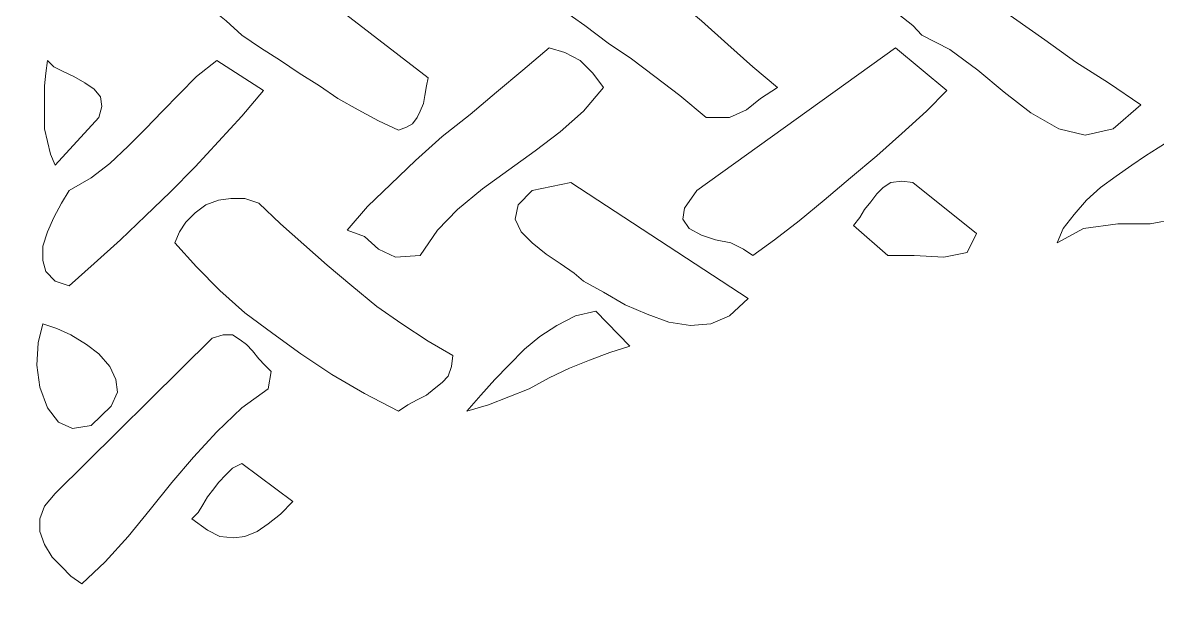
# Model space of a CAD drawing. Header units: millimetres. Extents: x -194 to 183, y -158 to 141.
# Drawn here: x 26.86 to 56.69, y 73.26 to 88.29 of the extents above; entities that cross this region are included whole.
import ezdxf

# ---------------------------------------------------------------- set-up
doc = ezdxf.new("R2010")
doc.units = ezdxf.units.MM
doc.header["$MEASUREMENT"] = 0
doc.layers.add('Camada 1', color=7, linetype='Continuous')

msp = doc.modelspace()

# ---------------------------------------------------------------- linework, layer by layer
at = {"layer": 'Camada 1', "color": 250, "lineweight": 9}
for points, knots in [([(-5.583, 45.2602), (-5.583, 45.2602), (-5.583, 48.0602), (-5.583, 48.0602), (-5.583, 48.0602), (-5.583, 48.0602), (-5.583, 132.4602), (-5.583, 132.4602), (-5.583, 132.4602), (-5.583, 132.4602), (-5.583, 135.2602), (-5.583, 135.2602), (-5.583, 135.2602), (-5.583, 135.2602), (-5.583, 138.4602), (-5.583, 138.4602), (-5.583, 138.4602), (-5.583, 140.117), (-4.2398, 141.4602), (-2.583, 141.4602), (-2.583, 141.4602), (-0.9262, 141.4602), (0.417, 140.117), (0.417, 138.4602), (0.417, 138.4602), (0.417, 138.4602), (0.417, 138.0602), (0.417, 138.0602), (0.417, 138.0602), (0.417, 138.0602), (-2.383, 138.0602), (-2.383, 138.0602), (-2.383, 138.0602), (-2.383, 138.0602), (-2.383, 135.2602), (-2.383, 135.2602), (-2.383, 135.2602), (-2.383, 135.2602), (0.417, 135.2602), (0.417, 135.2602), (0.417, 135.2602), (0.417, 135.2602), (15.417, 135.2602), (15.417, 135.2602), (15.417, 135.2602), (15.417, 135.2602), (15.417, 138.4602), (15.417, 138.4602), (15.417, 138.4602), (15.417, 140.117), (16.7602, 141.4602), (18.417, 141.4602), (18.417, 141.4602), (20.0738, 141.4602), (21.417, 140.117), (21.417, 138.4602), (21.417, 138.4602), (21.417, 138.4602), (21.417, 138.0602), (21.417, 138.0602), (21.417, 138.0602), (21.417, 138.0602), (18.617, 138.0602), (18.617, 138.0602), (18.617, 138.0602), (18.617, 138.0602), (18.617, 135.2602), (18.617, 135.2602), (18.617, 135.2602), (18.617, 135.2602), (21.417, 135.2602), (21.417, 135.2602), (21.417, 135.2602), (21.417, 135.2602), (36.417, 135.2602), (36.417, 135.2602), (36.417, 135.2602), (36.417, 135.2602), (36.417, 138.4602), (36.417, 138.4602), (36.417, 138.4602), (36.417, 140.117), (37.7602, 141.4602), (39.417, 141.4602), (39.417, 141.4602), (41.0738, 141.4602), (42.417, 140.117), (42.417, 138.4602), (42.417, 138.4602), (42.417, 138.4602), (42.417, 138.0602), (42.417, 138.0602), (42.417, 138.0602), (42.417, 138.0602), (39.617, 138.0602), (39.617, 138.0602), (39.617, 138.0602), (39.617, 138.0602), (39.617, 135.2602), (39.617, 135.2602), (39.617, 135.2602), (39.617, 135.2602), (42.417, 135.2602), (42.417, 135.2602), (42.417, 135.2602), (42.417, 135.2602), (57.417, 135.2602), (57.417, 135.2602), (57.417, 135.2602), (57.417, 135.2602), (57.417, 138.4602), (57.417, 138.4602), (57.417, 138.4602), (57.417, 140.117), (58.7602, 141.4602), (60.417, 141.4602), (60.417, 141.4602), (62.0738, 141.4602), (63.417, 140.117), (63.417, 138.4602), (63.417, 138.4602), (63.417, 138.4602), (63.417, 138.0602), (63.417, 138.0602), (63.417, 138.0602), (63.417, 138.0602), (60.617, 138.0602), (60.617, 138.0602), (60.617, 138.0602), (60.617, 138.0602), (60.617, 135.2602), (60.617, 135.2602), (60.617, 135.2602), (60.617, 135.2602), (63.417, 135.2602), (63.417, 135.2602), (63.417, 135.2602), (63.417, 135.2602), (78.417, 135.2602), (78.417, 135.2602), (78.417, 135.2602), (78.417, 135.2602), (78.417, 138.4602), (78.417, 138.4602), (78.417, 138.4602), (78.417, 140.117), (79.7602, 141.4602), (81.417, 141.4602), (81.417, 141.4602), (83.0738, 141.4602), (84.417, 140.117), (84.417, 138.4602), (84.417, 138.4602), (84.417, 138.4602), (84.417, 138.0602), (84.417, 138.0602), (84.417, 138.0602), (84.417, 138.0602), (81.617, 138.0602), (81.617, 138.0602), (81.617, 138.0602), (81.617, 138.0602), (81.617, 135.2602), (81.617, 135.2602), (81.617, 135.2602), (81.617, 135.2602), (84.417, 135.2602), (84.417, 135.2602), (84.417, 135.2602), (84.417, 135.2602), (84.417, 132.4602), (84.417, 132.4602), (84.417, 132.4602), (84.417, 132.4602), (84.417, 48.0602), (84.417, 48.0602), (84.417, 48.0602), (84.417, 48.0602), (84.417, 45.2602), (84.417, 45.2602), (84.417, 45.2602), (84.417, 45.2602), (81.617, 45.2602), (81.617, 45.2602), (81.617, 45.2602), (81.617, 45.2602), (81.617, 42.4602), (81.617, 42.4602), (81.617, 42.4602), (81.617, 42.4602), (84.417, 42.4602), (84.417, 42.4602), (84.417, 42.4602), (84.417, 42.4602), (84.417, 42.0602), (84.417, 42.0602), (84.417, 42.0602), (84.417, 40.4034), (83.0738, 39.0602), (81.417, 39.0602), (81.417, 39.0602), (79.7602, 39.0602), (78.417, 40.4034), (78.417, 42.0602), (78.417, 42.0602), (78.417, 42.0602), (78.417, 45.2602), (78.417, 45.2602), (78.417, 45.2602), (78.417, 45.2602), (63.417, 45.2602), (63.417, 45.2602), (63.417, 45.2602), (63.417, 45.2602), (60.617, 45.2602), (60.617, 45.2602), (60.617, 45.2602), (60.617, 45.2602), (60.617, 42.4602), (60.617, 42.4602), (60.617, 42.4602), (60.617, 42.4602), (63.417, 42.4602), (63.417, 42.4602), (63.417, 42.4602), (63.417, 42.4602), (63.417, 42.0602), (63.417, 42.0602), (63.417, 42.0602), (63.417, 40.4034), (62.0738, 39.0602), (60.417, 39.0602), (60.417, 39.0602), (58.7602, 39.0602), (57.417, 40.4034), (57.417, 42.0602), (57.417, 42.0602), (57.417, 42.0602), (57.417, 45.2602), (57.417, 45.2602), (57.417, 45.2602), (57.417, 45.2602), (42.417, 45.2602), (42.417, 45.2602), (42.417, 45.2602), (42.417, 45.2602), (39.617, 45.2602), (39.617, 45.2602), (39.617, 45.2602), (39.617, 45.2602), (39.617, 42.4602), (39.617, 42.4602), (39.617, 42.4602), (39.617, 42.4602), (42.417, 42.4602), (42.417, 42.4602), (42.417, 42.4602), (42.417, 42.4602), (42.417, 42.0602), (42.417, 42.0602), (42.417, 42.0602), (42.417, 40.4034), (41.0738, 39.0602), (39.417, 39.0602), (39.417, 39.0602), (37.7602, 39.0602), (36.417, 40.4034), (36.417, 42.0602), (36.417, 42.0602), (36.417, 42.0602), (36.417, 45.2602), (36.417, 45.2602), (36.417, 45.2602), (36.417, 45.2602), (21.417, 45.2602), (21.417, 45.2602), (21.417, 45.2602), (21.417, 45.2602), (18.617, 45.2602), (18.617, 45.2602), (18.617, 45.2602), (18.617, 45.2602), (18.617, 42.4602), (18.617, 42.4602), (18.617, 42.4602), (18.617, 42.4602), (21.417, 42.4602), (21.417, 42.4602), (21.417, 42.4602), (21.417, 42.4602), (21.417, 42.0602), (21.417, 42.0602), (21.417, 42.0602), (21.417, 40.4034), (20.0738, 39.0602), (18.417, 39.0602), (18.417, 39.0602), (16.7602, 39.0602), (15.417, 40.4034), (15.417, 42.0602), (15.417, 42.0602), (15.417, 42.0602), (15.417, 45.2602), (15.417, 45.2602), (15.417, 45.2602), (15.417, 45.2602), (0.417, 45.2602), (0.417, 45.2602), (0.417, 45.2602), (0.417, 45.2602), (-2.383, 45.2602), (-2.383, 45.2602), (-2.383, 45.2602), (-2.383, 45.2602), (-2.383, 42.4602), (-2.383, 42.4602), (-2.383, 42.4602), (-2.383, 42.4602), (0.417, 42.4602), (0.417, 42.4602), (0.417, 42.4602), (0.417, 42.4602), (0.417, 42.0602), (0.417, 42.0602), (0.417, 42.0602), (0.417, 40.4034), (-0.9262, 39.0602), (-2.583, 39.0602), (-2.583, 39.0602), (-4.2398, 39.0602), (-5.583, 40.4034), (-5.583, 42.0602), (-5.583, 42.0602), (-5.583, 42.0602), (-5.583, 45.2602), (-5.583, 45.2602)], [0, 0, 0, 0, 0.0117647, 0.0117647, 0.0117647, 0.0117647, 0.0235294, 0.0235294, 0.0235294, 0.0235294, 0.0352941, 0.0352941, 0.0352941, 0.0352941, 0.0470588, 0.0470588, 0.0470588, 0.0470588, 0.0588235, 0.0588235, 0.0588235, 0.0588235, 0.0705882, 0.0705882, 0.0705882, 0.0705882, 0.0823529, 0.0823529, 0.0823529, 0.0823529, 0.0941176, 0.0941176, 0.0941176, 0.0941176, 0.1058824, 0.1058824, 0.1058824, 0.1058824, 0.1176471, 0.1176471, 0.1176471, 0.1176471, 0.1294118, 0.1294118, 0.1294118, 0.1294118, 0.1411765, 0.1411765, 0.1411765, 0.1411765, 0.1529412, 0.1529412, 0.1529412, 0.1529412, 0.1647059, 0.1647059, 0.1647059, 0.1647059, 0.1764706, 0.1764706, 0.1764706, 0.1764706, 0.1882353, 0.1882353, 0.1882353, 0.1882353, 0.2, 0.2, 0.2, 0.2, 0.2117647, 0.2117647, 0.2117647, 0.2117647, 0.2235294, 0.2235294, 0.2235294, 0.2235294, 0.2352941, 0.2352941, 0.2352941, 0.2352941, 0.2470588, 0.2470588, 0.2470588, 0.2470588, 0.2588235, 0.2588235, 0.2588235, 0.2588235, 0.2705882, 0.2705882, 0.2705882, 0.2705882, 0.2823529, 0.2823529, 0.2823529, 0.2823529, 0.2941176, 0.2941176, 0.2941176, 0.2941176, 0.3058824, 0.3058824, 0.3058824, 0.3058824, 0.3176471, 0.3176471, 0.3176471, 0.3176471, 0.3294118, 0.3294118, 0.3294118, 0.3294118, 0.3411765, 0.3411765, 0.3411765, 0.3411765, 0.3529412, 0.3529412, 0.3529412, 0.3529412, 0.3647059, 0.3647059, 0.3647059, 0.3647059, 0.3764706, 0.3764706, 0.3764706, 0.3764706, 0.3882353, 0.3882353, 0.3882353, 0.3882353, 0.4, 0.4, 0.4, 0.4, 0.4117647, 0.4117647, 0.4117647, 0.4117647, 0.4235294, 0.4235294, 0.4235294, 0.4235294, 0.4352941, 0.4352941, 0.4352941, 0.4352941, 0.4470588, 0.4470588, 0.4470588, 0.4470588, 0.4588235, 0.4588235, 0.4588235, 0.4588235, 0.4705882, 0.4705882, 0.4705882, 0.4705882, 0.4823529, 0.4823529, 0.4823529, 0.4823529, 0.4941176, 0.4941176, 0.4941176, 0.4941176, 0.5058824, 0.5058824, 0.5058824, 0.5058824, 0.5176471, 0.5176471, 0.5176471, 0.5176471, 0.5294118, 0.5294118, 0.5294118, 0.5294118, 0.5411765, 0.5411765, 0.5411765, 0.5411765, 0.5529412, 0.5529412, 0.5529412, 0.5529412, 0.5647059, 0.5647059, 0.5647059, 0.5647059, 0.5764706, 0.5764706, 0.5764706, 0.5764706, 0.5882353, 0.5882353, 0.5882353, 0.5882353, 0.6, 0.6, 0.6, 0.6, 0.6117647, 0.6117647, 0.6117647, 0.6117647, 0.6235294, 0.6235294, 0.6235294, 0.6235294, 0.6352941, 0.6352941, 0.6352941, 0.6352941, 0.6470588, 0.6470588, 0.6470588, 0.6470588, 0.6588235, 0.6588235, 0.6588235, 0.6588235, 0.6705882, 0.6705882, 0.6705882, 0.6705882, 0.6823529, 0.6823529, 0.6823529, 0.6823529, 0.6941176, 0.6941176, 0.6941176, 0.6941176, 0.7058824, 0.7058824, 0.7058824, 0.7058824, 0.7176471, 0.7176471, 0.7176471, 0.7176471, 0.7294118, 0.7294118, 0.7294118, 0.7294118, 0.7411765, 0.7411765, 0.7411765, 0.7411765, 0.7529412, 0.7529412, 0.7529412, 0.7529412, 0.7647059, 0.7647059, 0.7647059, 0.7647059, 0.7764706, 0.7764706, 0.7764706, 0.7764706, 0.7882353, 0.7882353, 0.7882353, 0.7882353, 0.8, 0.8, 0.8, 0.8, 0.8117647, 0.8117647, 0.8117647, 0.8117647, 0.8235294, 0.8235294, 0.8235294, 0.8235294, 0.8352941, 0.8352941, 0.8352941, 0.8352941, 0.8470588, 0.8470588, 0.8470588, 0.8470588, 0.8588235, 0.8588235, 0.8588235, 0.8588235, 0.8705882, 0.8705882, 0.8705882, 0.8705882, 0.8823529, 0.8823529, 0.8823529, 0.8823529, 0.8941176, 0.8941176, 0.8941176, 0.8941176, 0.9058824, 0.9058824, 0.9058824, 0.9058824, 0.9176471, 0.9176471, 0.9176471, 0.9176471, 0.9294118, 0.9294118, 0.9294118, 0.9294118, 0.9411765, 0.9411765, 0.9411765, 0.9411765, 0.9529412, 0.9529412, 0.9529412, 0.9529412, 0.9647059, 0.9647059, 0.9647059, 0.9647059, 0.9764706, 0.9764706, 0.9764706, 0.9764706, 1, 1, 1, 1]), ([(31.3109, 91.6365), (31.3109, 91.6365), (37.5181, 86.84), (37.5181, 86.84), (37.5181, 86.84), (37.5181, 86.84), (37.4774, 86.6316), (37.4774, 86.6316), (37.4774, 86.6316), (37.4774, 86.6316), (37.4365, 86.3811), (37.4365, 86.3811), (37.4365, 86.3811), (37.4365, 86.3811), (37.3956, 86.1726), (37.3956, 86.1726), (37.3956, 86.1726), (37.3956, 86.1726), (37.3139, 85.9642), (37.3139, 85.9642), (37.3139, 85.9642), (37.3139, 85.9642), (37.2323, 85.7972), (37.2323, 85.7972), (37.2323, 85.7972), (37.2323, 85.7972), (37.1097, 85.6304), (37.1097, 85.6304), (37.1097, 85.6304), (37.1097, 85.6304), (36.9465, 85.5471), (36.9465, 85.5471), (36.9465, 85.5471), (36.9465, 85.5471), (36.7422, 85.4636), (36.7422, 85.4636), (36.7422, 85.4636), (36.7422, 85.4636), (36.2113, 85.7138), (36.2113, 85.7138), (36.2113, 85.7138), (36.2113, 85.7138), (35.6803, 86.0058), (35.6803, 86.0058), (35.6803, 86.0058), (35.6803, 86.0058), (35.1496, 86.2979), (35.1496, 86.2979), (35.1496, 86.2979), (35.1496, 86.2979), (34.6597, 86.6316), (34.6597, 86.6316), (34.6597, 86.6316), (34.6597, 86.6316), (34.1286, 86.9652), (34.1286, 86.9652), (34.1286, 86.9652), (34.1286, 86.9652), (33.6386, 87.2989), (33.6386, 87.2989), (33.6386, 87.2989), (33.6386, 87.2989), (33.1077, 87.6326), (33.1077, 87.6326), (33.1077, 87.6326), (33.1077, 87.6326), (32.6176, 87.9663), (32.6176, 87.9663), (32.6176, 87.9663), (32.6176, 87.9663), (32.2092, 88.3415), (32.2092, 88.3415), (32.2092, 88.3415), (32.2092, 88.3415), (31.6376, 88.8004), (31.6376, 88.8004), (31.6376, 88.8004), (31.6376, 88.8004), (31.0251, 89.2175), (31.0251, 89.2175), (31.0251, 89.2175), (31.0251, 89.2175), (30.4941, 89.718), (30.4941, 89.718), (30.4941, 89.718), (30.4941, 89.718), (30.1267, 90.1352), (30.1267, 90.1352), (30.1267, 90.1352), (30.1267, 90.1352), (30.0859, 90.6355), (30.0859, 90.6355), (30.0859, 90.6355), (30.0859, 90.6355), (30.4126, 91.136), (30.4126, 91.136), (30.4126, 91.136), (30.4126, 91.136), (31.3109, 91.6365), (31.3109, 91.6365)], [0, 0, 0, 0, 0.0384615, 0.0384615, 0.0384615, 0.0384615, 0.0769231, 0.0769231, 0.0769231, 0.0769231, 0.1153846, 0.1153846, 0.1153846, 0.1153846, 0.1538462, 0.1538462, 0.1538462, 0.1538462, 0.1923077, 0.1923077, 0.1923077, 0.1923077, 0.2307692, 0.2307692, 0.2307692, 0.2307692, 0.2692308, 0.2692308, 0.2692308, 0.2692308, 0.3076923, 0.3076923, 0.3076923, 0.3076923, 0.3461538, 0.3461538, 0.3461538, 0.3461538, 0.3846154, 0.3846154, 0.3846154, 0.3846154, 0.4230769, 0.4230769, 0.4230769, 0.4230769, 0.4615385, 0.4615385, 0.4615385, 0.4615385, 0.5, 0.5, 0.5, 0.5, 0.5384615, 0.5384615, 0.5384615, 0.5384615, 0.5769231, 0.5769231, 0.5769231, 0.5769231, 0.6153846, 0.6153846, 0.6153846, 0.6153846, 0.6538462, 0.6538462, 0.6538462, 0.6538462, 0.6923077, 0.6923077, 0.6923077, 0.6923077, 0.7307692, 0.7307692, 0.7307692, 0.7307692, 0.7692308, 0.7692308, 0.7692308, 0.7692308, 0.8076923, 0.8076923, 0.8076923, 0.8076923, 0.8461538, 0.8461538, 0.8461538, 0.8461538, 0.8846154, 0.8846154, 0.8846154, 0.8846154, 0.9230769, 0.9230769, 0.9230769, 0.9230769, 1, 1, 1, 1]), ([(40.8258, 91.0525), (40.8258, 91.0525), (41.6425, 90.5938), (41.6425, 90.5938), (41.6425, 90.5938), (41.6425, 90.5938), (42.4594, 90.1352), (42.4594, 90.1352), (42.4594, 90.1352), (42.4594, 90.1352), (43.1943, 89.5513), (43.1943, 89.5513), (43.1943, 89.5513), (43.1943, 89.5513), (43.9702, 88.9673), (43.9702, 88.9673), (43.9702, 88.9673), (43.9702, 88.9673), (44.7054, 88.3415), (44.7054, 88.3415), (44.7054, 88.3415), (44.7054, 88.3415), (45.3996, 87.7159), (45.3996, 87.7159), (45.3996, 87.7159), (45.3996, 87.7159), (46.053, 87.132), (46.053, 87.132), (46.053, 87.132), (46.053, 87.132), (46.7065, 86.5898), (46.7065, 86.5898), (46.7065, 86.5898), (46.7065, 86.5898), (46.2571, 86.2979), (46.2571, 86.2979), (46.2571, 86.2979), (46.2571, 86.2979), (45.8896, 86.0058), (45.8896, 86.0058), (45.8896, 86.0058), (45.8896, 86.0058), (45.4403, 85.7972), (45.4403, 85.7972), (45.4403, 85.7972), (45.4403, 85.7972), (44.8279, 85.7972), (44.8279, 85.7972), (44.8279, 85.7972), (44.8279, 85.7972), (44.1335, 86.3811), (44.1335, 86.3811), (44.1335, 86.3811), (44.1335, 86.3811), (43.4801, 86.8818), (43.4801, 86.8818), (43.4801, 86.8818), (43.4801, 86.8818), (42.8676, 87.3405), (42.8676, 87.3405), (42.8676, 87.3405), (42.8676, 87.3405), (42.2551, 87.7577), (42.2551, 87.7577), (42.2551, 87.7577), (42.2551, 87.7577), (41.6425, 88.2164), (41.6425, 88.2164), (41.6425, 88.2164), (41.6425, 88.2164), (40.9892, 88.6752), (40.9892, 88.6752), (40.9892, 88.6752), (40.9892, 88.6752), (40.3356, 89.2175), (40.3356, 89.2175), (40.3356, 89.2175), (40.3356, 89.2175), (39.6006, 89.8849), (39.6006, 89.8849), (39.6006, 89.8849), (39.6006, 89.8849), (39.6415, 90.0933), (39.6415, 90.0933), (39.6415, 90.0933), (39.6415, 90.0933), (39.7641, 90.3021), (39.7641, 90.3021), (39.7641, 90.3021), (39.7641, 90.3021), (39.8457, 90.5105), (39.8457, 90.5105), (39.8457, 90.5105), (39.8457, 90.5105), (40.009, 90.7189), (40.009, 90.7189), (40.009, 90.7189), (40.009, 90.7189), (40.1725, 90.8857), (40.1725, 90.8857), (40.1725, 90.8857), (40.1725, 90.8857), (40.3766, 91.0107), (40.3766, 91.0107), (40.3766, 91.0107), (40.3766, 91.0107), (40.5808, 91.0525), (40.5808, 91.0525), (40.5808, 91.0525), (40.5808, 91.0525), (40.8258, 91.0525), (40.8258, 91.0525)], [0, 0, 0, 0, 0.0344828, 0.0344828, 0.0344828, 0.0344828, 0.0689655, 0.0689655, 0.0689655, 0.0689655, 0.1034483, 0.1034483, 0.1034483, 0.1034483, 0.137931, 0.137931, 0.137931, 0.137931, 0.1724138, 0.1724138, 0.1724138, 0.1724138, 0.2068966, 0.2068966, 0.2068966, 0.2068966, 0.2413793, 0.2413793, 0.2413793, 0.2413793, 0.2758621, 0.2758621, 0.2758621, 0.2758621, 0.3103448, 0.3103448, 0.3103448, 0.3103448, 0.3448276, 0.3448276, 0.3448276, 0.3448276, 0.3793103, 0.3793103, 0.3793103, 0.3793103, 0.4137931, 0.4137931, 0.4137931, 0.4137931, 0.4482759, 0.4482759, 0.4482759, 0.4482759, 0.4827586, 0.4827586, 0.4827586, 0.4827586, 0.5172414, 0.5172414, 0.5172414, 0.5172414, 0.5517241, 0.5517241, 0.5517241, 0.5517241, 0.5862069, 0.5862069, 0.5862069, 0.5862069, 0.6206897, 0.6206897, 0.6206897, 0.6206897, 0.6551724, 0.6551724, 0.6551724, 0.6551724, 0.6896552, 0.6896552, 0.6896552, 0.6896552, 0.7241379, 0.7241379, 0.7241379, 0.7241379, 0.7586207, 0.7586207, 0.7586207, 0.7586207, 0.7931034, 0.7931034, 0.7931034, 0.7931034, 0.8275862, 0.8275862, 0.8275862, 0.8275862, 0.862069, 0.862069, 0.862069, 0.862069, 0.8965517, 0.8965517, 0.8965517, 0.8965517, 0.9310345, 0.9310345, 0.9310345, 0.9310345, 1, 1, 1, 1]), ([(49.6058, 90.5105), (49.6058, 90.5105), (50.4634, 90.0517), (50.4634, 90.0517), (50.4634, 90.0517), (50.4634, 90.0517), (51.2803, 89.5095), (51.2803, 89.5095), (51.2803, 89.5095), (51.2803, 89.5095), (52.1378, 88.9673), (52.1378, 88.9673), (52.1378, 88.9673), (52.1378, 88.9673), (52.9136, 88.425), (52.9136, 88.425), (52.9136, 88.425), (52.9136, 88.425), (53.7304, 87.8411), (53.7304, 87.8411), (53.7304, 87.8411), (53.7304, 87.8411), (54.5471, 87.2571), (54.5471, 87.2571), (54.5471, 87.2571), (54.5471, 87.2571), (55.4047, 86.7148), (55.4047, 86.7148), (55.4047, 86.7148), (55.4047, 86.7148), (56.2622, 86.1309), (56.2622, 86.1309), (56.2622, 86.1309), (56.2622, 86.1309), (55.5271, 85.5053), (55.5271, 85.5053), (55.5271, 85.5053), (55.5271, 85.5053), (54.7922, 85.3386), (54.7922, 85.3386), (54.7922, 85.3386), (54.7922, 85.3386), (54.098, 85.5053), (54.098, 85.5053), (54.098, 85.5053), (54.098, 85.5053), (53.3628, 85.9225), (53.3628, 85.9225), (53.3628, 85.9225), (53.3628, 85.9225), (52.6685, 86.4646), (52.6685, 86.4646), (52.6685, 86.4646), (52.6685, 86.4646), (51.9743, 87.0485), (51.9743, 87.0485), (51.9743, 87.0485), (51.9743, 87.0485), (51.2394, 87.5908), (51.2394, 87.5908), (51.2394, 87.5908), (51.2394, 87.5908), (50.5042, 87.9663), (50.5042, 87.9663), (50.5042, 87.9663), (50.5042, 87.9663), (50.2593, 88.2164), (50.2593, 88.2164), (50.2593, 88.2164), (50.2593, 88.2164), (49.8917, 88.5084), (49.8917, 88.5084), (49.8917, 88.5084), (49.8917, 88.5084), (49.4425, 88.8421), (49.4425, 88.8421), (49.4425, 88.8421), (49.4425, 88.8421), (49.0749, 89.2175), (49.0749, 89.2175), (49.0749, 89.2175), (49.0749, 89.2175), (48.789, 89.5513), (48.789, 89.5513), (48.789, 89.5513), (48.789, 89.5513), (48.7073, 89.9266), (48.7073, 89.9266), (48.7073, 89.9266), (48.7073, 89.9266), (48.9525, 90.2186), (48.9525, 90.2186), (48.9525, 90.2186), (48.9525, 90.2186), (49.6058, 90.5105), (49.6058, 90.5105)], [0, 0, 0, 0, 0.04, 0.04, 0.04, 0.04, 0.08, 0.08, 0.08, 0.08, 0.12, 0.12, 0.12, 0.12, 0.16, 0.16, 0.16, 0.16, 0.2, 0.2, 0.2, 0.2, 0.24, 0.24, 0.24, 0.24, 0.28, 0.28, 0.28, 0.28, 0.32, 0.32, 0.32, 0.32, 0.36, 0.36, 0.36, 0.36, 0.4, 0.4, 0.4, 0.4, 0.44, 0.44, 0.44, 0.44, 0.48, 0.48, 0.48, 0.48, 0.52, 0.52, 0.52, 0.52, 0.56, 0.56, 0.56, 0.56, 0.6, 0.6, 0.6, 0.6, 0.64, 0.64, 0.64, 0.64, 0.68, 0.68, 0.68, 0.68, 0.72, 0.72, 0.72, 0.72, 0.76, 0.76, 0.76, 0.76, 0.8, 0.8, 0.8, 0.8, 0.84, 0.84, 0.84, 0.84, 0.88, 0.88, 0.88, 0.88, 0.92, 0.92, 0.92, 0.92, 1, 1, 1, 1]), ([(40.7032, 87.6326), (40.7032, 87.6326), (41.1117, 87.5074), (41.1117, 87.5074), (41.1117, 87.5074), (41.1117, 87.5074), (41.5201, 87.2989), (41.5201, 87.2989), (41.5201, 87.2989), (41.5201, 87.2989), (41.8468, 86.9652), (41.8468, 86.9652), (41.8468, 86.9652), (41.8468, 86.9652), (42.1328, 86.5898), (42.1328, 86.5898), (42.1328, 86.5898), (42.1328, 86.5898), (41.6016, 85.9642), (41.6016, 85.9642), (41.6016, 85.9642), (41.6016, 85.9642), (40.9892, 85.4218), (40.9892, 85.4218), (40.9892, 85.4218), (40.9892, 85.4218), (40.3356, 84.9214), (40.3356, 84.9214), (40.3356, 84.9214), (40.3356, 84.9214), (39.6415, 84.4208), (39.6415, 84.4208), (39.6415, 84.4208), (39.6415, 84.4208), (38.9474, 83.9204), (38.9474, 83.9204), (38.9474, 83.9204), (38.9474, 83.9204), (38.2941, 83.378), (38.2941, 83.378), (38.2941, 83.378), (38.2941, 83.378), (37.7632, 82.8359), (37.7632, 82.8359), (37.7632, 82.8359), (37.7632, 82.8359), (37.3139, 82.1684), (37.3139, 82.1684), (37.3139, 82.1684), (37.3139, 82.1684), (36.6604, 82.1267), (36.6604, 82.1267), (36.6604, 82.1267), (36.6604, 82.1267), (36.2113, 82.3354), (36.2113, 82.3354), (36.2113, 82.3354), (36.2113, 82.3354), (35.8438, 82.669), (35.8438, 82.669), (35.8438, 82.669), (35.8438, 82.669), (35.3945, 82.8359), (35.3945, 82.8359), (35.3945, 82.8359), (35.3945, 82.8359), (35.9255, 83.4614), (35.9255, 83.4614), (35.9255, 83.4614), (35.9255, 83.4614), (36.5381, 84.0455), (36.5381, 84.0455), (36.5381, 84.0455), (36.5381, 84.0455), (37.1914, 84.6712), (37.1914, 84.6712), (37.1914, 84.6712), (37.1914, 84.6712), (37.8858, 85.2968), (37.8858, 85.2968), (37.8858, 85.2968), (37.8858, 85.2968), (38.6207, 85.8807), (38.6207, 85.8807), (38.6207, 85.8807), (38.6207, 85.8807), (39.3147, 86.4646), (39.3147, 86.4646), (39.3147, 86.4646), (39.3147, 86.4646), (40.009, 87.0485), (40.009, 87.0485), (40.009, 87.0485), (40.009, 87.0485), (40.7032, 87.6326), (40.7032, 87.6326)], [0, 0, 0, 0, 0.04, 0.04, 0.04, 0.04, 0.08, 0.08, 0.08, 0.08, 0.12, 0.12, 0.12, 0.12, 0.16, 0.16, 0.16, 0.16, 0.2, 0.2, 0.2, 0.2, 0.24, 0.24, 0.24, 0.24, 0.28, 0.28, 0.28, 0.28, 0.32, 0.32, 0.32, 0.32, 0.36, 0.36, 0.36, 0.36, 0.4, 0.4, 0.4, 0.4, 0.44, 0.44, 0.44, 0.44, 0.48, 0.48, 0.48, 0.48, 0.52, 0.52, 0.52, 0.52, 0.56, 0.56, 0.56, 0.56, 0.6, 0.6, 0.6, 0.6, 0.64, 0.64, 0.64, 0.64, 0.68, 0.68, 0.68, 0.68, 0.72, 0.72, 0.72, 0.72, 0.76, 0.76, 0.76, 0.76, 0.8, 0.8, 0.8, 0.8, 0.84, 0.84, 0.84, 0.84, 0.88, 0.88, 0.88, 0.88, 0.92, 0.92, 0.92, 0.92, 1, 1, 1, 1]), ([(49.81, 87.6326), (49.81, 87.6326), (51.1576, 86.5063), (51.1576, 86.5063), (51.1576, 86.5063), (51.1576, 86.5063), (50.6267, 85.9642), (50.6267, 85.9642), (50.6267, 85.9642), (50.6267, 85.9642), (49.9734, 85.3802), (49.9734, 85.3802), (49.9734, 85.3802), (49.9734, 85.3802), (49.32, 84.7963), (49.32, 84.7963), (49.32, 84.7963), (49.32, 84.7963), (48.6258, 84.2122), (48.6258, 84.2122), (48.6258, 84.2122), (48.6258, 84.2122), (47.9315, 83.6284), (47.9315, 83.6284), (47.9315, 83.6284), (47.9315, 83.6284), (47.2781, 83.086), (47.2781, 83.086), (47.2781, 83.086), (47.2781, 83.086), (46.6248, 82.5856), (46.6248, 82.5856), (46.6248, 82.5856), (46.6248, 82.5856), (46.053, 82.1684), (46.053, 82.1684), (46.053, 82.1684), (46.053, 82.1684), (45.8078, 82.3354), (45.8078, 82.3354), (45.8078, 82.3354), (45.8078, 82.3354), (45.4812, 82.5022), (45.4812, 82.5022), (45.4812, 82.5022), (45.4812, 82.5022), (45.0729, 82.5856), (45.0729, 82.5856), (45.0729, 82.5856), (45.0729, 82.5856), (44.7054, 82.7106), (44.7054, 82.7106), (44.7054, 82.7106), (44.7054, 82.7106), (44.3788, 82.8776), (44.3788, 82.8776), (44.3788, 82.8776), (44.3788, 82.8776), (44.2153, 83.1277), (44.2153, 83.1277), (44.2153, 83.1277), (44.2153, 83.1277), (44.2561, 83.4198), (44.2561, 83.4198), (44.2561, 83.4198), (44.2561, 83.4198), (44.5827, 83.8786), (44.5827, 83.8786), (44.5827, 83.8786), (44.5827, 83.8786), (49.81, 87.6326), (49.81, 87.6326)], [0, 0, 0, 0, 0.0526316, 0.0526316, 0.0526316, 0.0526316, 0.1052632, 0.1052632, 0.1052632, 0.1052632, 0.1578947, 0.1578947, 0.1578947, 0.1578947, 0.2105263, 0.2105263, 0.2105263, 0.2105263, 0.2631579, 0.2631579, 0.2631579, 0.2631579, 0.3157895, 0.3157895, 0.3157895, 0.3157895, 0.3684211, 0.3684211, 0.3684211, 0.3684211, 0.4210526, 0.4210526, 0.4210526, 0.4210526, 0.4736842, 0.4736842, 0.4736842, 0.4736842, 0.5263158, 0.5263158, 0.5263158, 0.5263158, 0.5789474, 0.5789474, 0.5789474, 0.5789474, 0.6315789, 0.6315789, 0.6315789, 0.6315789, 0.6842105, 0.6842105, 0.6842105, 0.6842105, 0.7368421, 0.7368421, 0.7368421, 0.7368421, 0.7894737, 0.7894737, 0.7894737, 0.7894737, 0.8421053, 0.8421053, 0.8421053, 0.8421053, 0.8947368, 0.8947368, 0.8947368, 0.8947368, 1, 1, 1, 1]), ([(31.9642, 87.2989), (31.9642, 87.2989), (33.1894, 86.5063), (33.1894, 86.5063), (33.1894, 86.5063), (33.1894, 86.5063), (32.6176, 85.839), (32.6176, 85.839), (32.6176, 85.839), (32.6176, 85.839), (32.0051, 85.1715), (32.0051, 85.1715), (32.0051, 85.1715), (32.0051, 85.1715), (31.3926, 84.5042), (31.3926, 84.5042), (31.3926, 84.5042), (31.3926, 84.5042), (30.7392, 83.8369), (30.7392, 83.8369), (30.7392, 83.8369), (30.7392, 83.8369), (30.0859, 83.2113), (30.0859, 83.2113), (30.0859, 83.2113), (30.0859, 83.2113), (29.4324, 82.5856), (29.4324, 82.5856), (29.4324, 82.5856), (29.4324, 82.5856), (28.7382, 81.96), (28.7382, 81.96), (28.7382, 81.96), (28.7382, 81.96), (28.0848, 81.3759), (28.0848, 81.3759), (28.0848, 81.3759), (28.0848, 81.3759), (27.7172, 81.501), (27.7172, 81.501), (27.7172, 81.501), (27.7172, 81.501), (27.4722, 81.7514), (27.4722, 81.7514), (27.4722, 81.7514), (27.4722, 81.7514), (27.3904, 82.0433), (27.3904, 82.0433), (27.3904, 82.0433), (27.3904, 82.0433), (27.3904, 82.4187), (27.3904, 82.4187), (27.3904, 82.4187), (27.3904, 82.4187), (27.513, 82.794), (27.513, 82.794), (27.513, 82.794), (27.513, 82.794), (27.6764, 83.1696), (27.6764, 83.1696), (27.6764, 83.1696), (27.6764, 83.1696), (27.8805, 83.545), (27.8805, 83.545), (27.8805, 83.545), (27.8805, 83.545), (28.0848, 83.8786), (28.0848, 83.8786), (28.0848, 83.8786), (28.0848, 83.8786), (28.6565, 84.2122), (28.6565, 84.2122), (28.6565, 84.2122), (28.6565, 84.2122), (29.1466, 84.5877), (29.1466, 84.5877), (29.1466, 84.5877), (29.1466, 84.5877), (29.6365, 85.0465), (29.6365, 85.0465), (29.6365, 85.0465), (29.6365, 85.0465), (30.0859, 85.5053), (30.0859, 85.5053), (30.0859, 85.5053), (30.0859, 85.5053), (30.535, 85.9642), (30.535, 85.9642), (30.535, 85.9642), (30.535, 85.9642), (30.9842, 86.4229), (30.9842, 86.4229), (30.9842, 86.4229), (30.9842, 86.4229), (31.4335, 86.8818), (31.4335, 86.8818), (31.4335, 86.8818), (31.4335, 86.8818), (31.9642, 87.2989), (31.9642, 87.2989)], [0, 0, 0, 0, 0.0384615, 0.0384615, 0.0384615, 0.0384615, 0.0769231, 0.0769231, 0.0769231, 0.0769231, 0.1153846, 0.1153846, 0.1153846, 0.1153846, 0.1538462, 0.1538462, 0.1538462, 0.1538462, 0.1923077, 0.1923077, 0.1923077, 0.1923077, 0.2307692, 0.2307692, 0.2307692, 0.2307692, 0.2692308, 0.2692308, 0.2692308, 0.2692308, 0.3076923, 0.3076923, 0.3076923, 0.3076923, 0.3461538, 0.3461538, 0.3461538, 0.3461538, 0.3846154, 0.3846154, 0.3846154, 0.3846154, 0.4230769, 0.4230769, 0.4230769, 0.4230769, 0.4615385, 0.4615385, 0.4615385, 0.4615385, 0.5, 0.5, 0.5, 0.5, 0.5384615, 0.5384615, 0.5384615, 0.5384615, 0.5769231, 0.5769231, 0.5769231, 0.5769231, 0.6153846, 0.6153846, 0.6153846, 0.6153846, 0.6538462, 0.6538462, 0.6538462, 0.6538462, 0.6923077, 0.6923077, 0.6923077, 0.6923077, 0.7307692, 0.7307692, 0.7307692, 0.7307692, 0.7692308, 0.7692308, 0.7692308, 0.7692308, 0.8076923, 0.8076923, 0.8076923, 0.8076923, 0.8461538, 0.8461538, 0.8461538, 0.8461538, 0.8846154, 0.8846154, 0.8846154, 0.8846154, 0.9230769, 0.9230769, 0.9230769, 0.9230769, 1, 1, 1, 1]), ([(27.513, 87.2989), (27.513, 87.2989), (27.6764, 87.132), (27.6764, 87.132), (27.6764, 87.132), (27.6764, 87.132), (27.9213, 87.0067), (27.9213, 87.0067), (27.9213, 87.0067), (27.9213, 87.0067), (28.2073, 86.8818), (28.2073, 86.8818), (28.2073, 86.8818), (28.2073, 86.8818), (28.4932, 86.7148), (28.4932, 86.7148), (28.4932, 86.7148), (28.4932, 86.7148), (28.7382, 86.5482), (28.7382, 86.5482), (28.7382, 86.5482), (28.7382, 86.5482), (28.9014, 86.3394), (28.9014, 86.3394), (28.9014, 86.3394), (28.9014, 86.3394), (28.9423, 86.0893), (28.9423, 86.0893), (28.9423, 86.0893), (28.9423, 86.0893), (28.8606, 85.7972), (28.8606, 85.7972), (28.8606, 85.7972), (28.8606, 85.7972), (27.7172, 84.5459), (27.7172, 84.5459), (27.7172, 84.5459), (27.7172, 84.5459), (27.5946, 84.8379), (27.5946, 84.8379), (27.5946, 84.8379), (27.5946, 84.8379), (27.513, 85.1715), (27.513, 85.1715), (27.513, 85.1715), (27.513, 85.1715), (27.4314, 85.5053), (27.4314, 85.5053), (27.4314, 85.5053), (27.4314, 85.5053), (27.4314, 85.8807), (27.4314, 85.8807), (27.4314, 85.8807), (27.4314, 85.8807), (27.4314, 86.2561), (27.4314, 86.2561), (27.4314, 86.2561), (27.4314, 86.2561), (27.4314, 86.6316), (27.4314, 86.6316), (27.4314, 86.6316), (27.4314, 86.6316), (27.4722, 86.9652), (27.4722, 86.9652), (27.4722, 86.9652), (27.4722, 86.9652), (27.513, 87.2989), (27.513, 87.2989)], [0, 0, 0, 0, 0.0555556, 0.0555556, 0.0555556, 0.0555556, 0.1111111, 0.1111111, 0.1111111, 0.1111111, 0.1666667, 0.1666667, 0.1666667, 0.1666667, 0.2222222, 0.2222222, 0.2222222, 0.2222222, 0.2777778, 0.2777778, 0.2777778, 0.2777778, 0.3333333, 0.3333333, 0.3333333, 0.3333333, 0.3888889, 0.3888889, 0.3888889, 0.3888889, 0.4444444, 0.4444444, 0.4444444, 0.4444444, 0.5, 0.5, 0.5, 0.5, 0.5555556, 0.5555556, 0.5555556, 0.5555556, 0.6111111, 0.6111111, 0.6111111, 0.6111111, 0.6666667, 0.6666667, 0.6666667, 0.6666667, 0.7222222, 0.7222222, 0.7222222, 0.7222222, 0.7777778, 0.7777778, 0.7777778, 0.7777778, 0.8333333, 0.8333333, 0.8333333, 0.8333333, 0.8888889, 0.8888889, 0.8888889, 0.8888889, 1, 1, 1, 1]), ([(56.7116, 85.0049), (56.7116, 85.0049), (57.12, 85.2551), (57.12, 85.2551), (57.12, 85.2551), (57.12, 85.2551), (57.5691, 85.6304), (57.5691, 85.6304), (57.5691, 85.6304), (57.5691, 85.6304), (58.0591, 86.1309), (58.0591, 86.1309), (58.0591, 86.1309), (58.0591, 86.1309), (58.5082, 86.5482), (58.5082, 86.5482), (58.5082, 86.5482), (58.5082, 86.5482), (58.9984, 86.8818), (58.9984, 86.8818), (58.9984, 86.8818), (58.9984, 86.8818), (59.4884, 86.9652), (59.4884, 86.9652), (59.4884, 86.9652), (59.4884, 86.9652), (60.0194, 86.7566), (60.0194, 86.7566), (60.0194, 86.7566), (60.0194, 86.7566), (60.5093, 86.1309), (60.5093, 86.1309), (60.5093, 86.1309), (60.5093, 86.1309), (60.3869, 85.7972), (60.3869, 85.7972), (60.3869, 85.7972), (60.3869, 85.7972), (60.1419, 85.5053), (60.1419, 85.5053), (60.1419, 85.5053), (60.1419, 85.5053), (59.8559, 85.2551), (59.8559, 85.2551), (59.8559, 85.2551), (59.8559, 85.2551), (59.5701, 85.0465), (59.5701, 85.0465), (59.5701, 85.0465), (59.5701, 85.0465), (59.2026, 84.8379), (59.2026, 84.8379), (59.2026, 84.8379), (59.2026, 84.8379), (58.8758, 84.6712), (58.8758, 84.6712), (58.8758, 84.6712), (58.8758, 84.6712), (58.5492, 84.4626), (58.5492, 84.4626), (58.5492, 84.4626), (58.5492, 84.4626), (58.2633, 84.2122), (58.2633, 84.2122), (58.2633, 84.2122), (58.2633, 84.2122), (57.1607, 83.1277), (57.1607, 83.1277), (57.1607, 83.1277), (57.1607, 83.1277), (57.1607, 83.1277), (57.1607, 83.1277), (57.1607, 83.1277), (57.1607, 83.1277), (56.5071, 83.0027), (56.5071, 83.0027), (56.5071, 83.0027), (56.5071, 83.0027), (55.6497, 83.0027), (55.6497, 83.0027), (55.6497, 83.0027), (55.6497, 83.0027), (54.7513, 82.8776), (54.7513, 82.8776), (54.7513, 82.8776), (54.7513, 82.8776), (54.0571, 82.5022), (54.0571, 82.5022), (54.0571, 82.5022), (54.0571, 82.5022), (54.2203, 82.8776), (54.2203, 82.8776), (54.2203, 82.8776), (54.2203, 82.8776), (54.5064, 83.253), (54.5064, 83.253), (54.5064, 83.253), (54.5064, 83.253), (54.833, 83.6284), (54.833, 83.6284), (54.833, 83.6284), (54.833, 83.6284), (55.2004, 83.962), (55.2004, 83.962), (55.2004, 83.962), (55.2004, 83.962), (55.6088, 84.2541), (55.6088, 84.2541), (55.6088, 84.2541), (55.6088, 84.2541), (56.0172, 84.5459), (56.0172, 84.5459), (56.0172, 84.5459), (56.0172, 84.5459), (56.3849, 84.7963), (56.3849, 84.7963), (56.3849, 84.7963), (56.3849, 84.7963), (56.7116, 85.0049), (56.7116, 85.0049)], [0, 0, 0, 0, 0.0322581, 0.0322581, 0.0322581, 0.0322581, 0.0645161, 0.0645161, 0.0645161, 0.0645161, 0.0967742, 0.0967742, 0.0967742, 0.0967742, 0.1290323, 0.1290323, 0.1290323, 0.1290323, 0.1612903, 0.1612903, 0.1612903, 0.1612903, 0.1935484, 0.1935484, 0.1935484, 0.1935484, 0.2258065, 0.2258065, 0.2258065, 0.2258065, 0.2580645, 0.2580645, 0.2580645, 0.2580645, 0.2903226, 0.2903226, 0.2903226, 0.2903226, 0.3225806, 0.3225806, 0.3225806, 0.3225806, 0.3548387, 0.3548387, 0.3548387, 0.3548387, 0.3870968, 0.3870968, 0.3870968, 0.3870968, 0.4193548, 0.4193548, 0.4193548, 0.4193548, 0.4516129, 0.4516129, 0.4516129, 0.4516129, 0.483871, 0.483871, 0.483871, 0.483871, 0.516129, 0.516129, 0.516129, 0.516129, 0.5483871, 0.5483871, 0.5483871, 0.5483871, 0.5806452, 0.5806452, 0.5806452, 0.5806452, 0.6129032, 0.6129032, 0.6129032, 0.6129032, 0.6451613, 0.6451613, 0.6451613, 0.6451613, 0.6774194, 0.6774194, 0.6774194, 0.6774194, 0.7096774, 0.7096774, 0.7096774, 0.7096774, 0.7419355, 0.7419355, 0.7419355, 0.7419355, 0.7741935, 0.7741935, 0.7741935, 0.7741935, 0.8064516, 0.8064516, 0.8064516, 0.8064516, 0.8387097, 0.8387097, 0.8387097, 0.8387097, 0.8709677, 0.8709677, 0.8709677, 0.8709677, 0.9032258, 0.9032258, 0.9032258, 0.9032258, 0.9354839, 0.9354839, 0.9354839, 0.9354839, 1, 1, 1, 1]), ([(50.2593, 84.0871), (50.2593, 84.0871), (51.9334, 82.7524), (51.9334, 82.7524), (51.9334, 82.7524), (51.9334, 82.7524), (51.6885, 82.2519), (51.6885, 82.2519), (51.6885, 82.2519), (51.6885, 82.2519), (51.0759, 82.1267), (51.0759, 82.1267), (51.0759, 82.1267), (51.0759, 82.1267), (50.3001, 82.1684), (50.3001, 82.1684), (50.3001, 82.1684), (50.3001, 82.1684), (49.6058, 82.1684), (49.6058, 82.1684), (49.6058, 82.1684), (49.6058, 82.1684), (48.7073, 82.9611), (48.7073, 82.9611), (48.7073, 82.9611), (48.7073, 82.9611), (48.8708, 83.1696), (48.8708, 83.1696), (48.8708, 83.1696), (48.8708, 83.1696), (48.9933, 83.378), (48.9933, 83.378), (48.9933, 83.378), (48.9933, 83.378), (49.1565, 83.5867), (49.1565, 83.5867), (49.1565, 83.5867), (49.1565, 83.5867), (49.32, 83.7951), (49.32, 83.7951), (49.32, 83.7951), (49.32, 83.7951), (49.4834, 83.962), (49.4834, 83.962), (49.4834, 83.962), (49.4834, 83.962), (49.6874, 84.0871), (49.6874, 84.0871), (49.6874, 84.0871), (49.6874, 84.0871), (49.9734, 84.1288), (49.9734, 84.1288), (49.9734, 84.1288), (49.9734, 84.1288), (50.2593, 84.0871), (50.2593, 84.0871)], [0, 0, 0, 0, 0.0666667, 0.0666667, 0.0666667, 0.0666667, 0.1333333, 0.1333333, 0.1333333, 0.1333333, 0.2, 0.2, 0.2, 0.2, 0.2666667, 0.2666667, 0.2666667, 0.2666667, 0.3333333, 0.3333333, 0.3333333, 0.3333333, 0.4, 0.4, 0.4, 0.4, 0.4666667, 0.4666667, 0.4666667, 0.4666667, 0.5333333, 0.5333333, 0.5333333, 0.5333333, 0.6, 0.6, 0.6, 0.6, 0.6666667, 0.6666667, 0.6666667, 0.6666667, 0.7333333, 0.7333333, 0.7333333, 0.7333333, 0.8, 0.8, 0.8, 0.8, 0.8666667, 0.8666667, 0.8666667, 0.8666667, 1, 1, 1, 1]), ([(41.2749, 84.0871), (41.2749, 84.0871), (45.9304, 81.0423), (45.9304, 81.0423), (45.9304, 81.0423), (45.9304, 81.0423), (45.4403, 80.5835), (45.4403, 80.5835), (45.4403, 80.5835), (45.4403, 80.5835), (44.9503, 80.3748), (44.9503, 80.3748), (44.9503, 80.3748), (44.9503, 80.3748), (44.4196, 80.3333), (44.4196, 80.3333), (44.4196, 80.3333), (44.4196, 80.3333), (43.8477, 80.4166), (43.8477, 80.4166), (43.8477, 80.4166), (43.8477, 80.4166), (43.276, 80.6252), (43.276, 80.6252), (43.276, 80.6252), (43.276, 80.6252), (42.7043, 80.8755), (42.7043, 80.8755), (42.7043, 80.8755), (42.7043, 80.8755), (42.1328, 81.2092), (42.1328, 81.2092), (42.1328, 81.2092), (42.1328, 81.2092), (41.6016, 81.501), (41.6016, 81.501), (41.6016, 81.501), (41.6016, 81.501), (41.3566, 81.7096), (41.3566, 81.7096), (41.3566, 81.7096), (41.3566, 81.7096), (40.9892, 81.96), (40.9892, 81.96), (40.9892, 81.96), (40.9892, 81.96), (40.6216, 82.2102), (40.6216, 82.2102), (40.6216, 82.2102), (40.6216, 82.2102), (40.254, 82.5022), (40.254, 82.5022), (40.254, 82.5022), (40.254, 82.5022), (39.9682, 82.794), (39.9682, 82.794), (39.9682, 82.794), (39.9682, 82.794), (39.8049, 83.1277), (39.8049, 83.1277), (39.8049, 83.1277), (39.8049, 83.1277), (39.8865, 83.5033), (39.8865, 83.5033), (39.8865, 83.5033), (39.8865, 83.5033), (40.254, 83.8786), (40.254, 83.8786), (40.254, 83.8786), (40.254, 83.8786), (41.2749, 84.0871), (41.2749, 84.0871)], [0, 0, 0, 0, 0.0526316, 0.0526316, 0.0526316, 0.0526316, 0.1052632, 0.1052632, 0.1052632, 0.1052632, 0.1578947, 0.1578947, 0.1578947, 0.1578947, 0.2105263, 0.2105263, 0.2105263, 0.2105263, 0.2631579, 0.2631579, 0.2631579, 0.2631579, 0.3157895, 0.3157895, 0.3157895, 0.3157895, 0.3684211, 0.3684211, 0.3684211, 0.3684211, 0.4210526, 0.4210526, 0.4210526, 0.4210526, 0.4736842, 0.4736842, 0.4736842, 0.4736842, 0.5263158, 0.5263158, 0.5263158, 0.5263158, 0.5789474, 0.5789474, 0.5789474, 0.5789474, 0.6315789, 0.6315789, 0.6315789, 0.6315789, 0.6842105, 0.6842105, 0.6842105, 0.6842105, 0.7368421, 0.7368421, 0.7368421, 0.7368421, 0.7894737, 0.7894737, 0.7894737, 0.7894737, 0.8421053, 0.8421053, 0.8421053, 0.8421053, 0.8947368, 0.8947368, 0.8947368, 0.8947368, 1, 1, 1, 1]), ([(33.067, 83.545), (33.067, 83.545), (33.6386, 83.0027), (33.6386, 83.0027), (33.6386, 83.0027), (33.6386, 83.0027), (34.2513, 82.4604), (34.2513, 82.4604), (34.2513, 82.4604), (34.2513, 82.4604), (34.8636, 81.9182), (34.8636, 81.9182), (34.8636, 81.9182), (34.8636, 81.9182), (35.5172, 81.3759), (35.5172, 81.3759), (35.5172, 81.3759), (35.5172, 81.3759), (36.1705, 80.8337), (36.1705, 80.8337), (36.1705, 80.8337), (36.1705, 80.8337), (36.8239, 80.3748), (36.8239, 80.3748), (36.8239, 80.3748), (36.8239, 80.3748), (37.5181, 79.9162), (37.5181, 79.9162), (37.5181, 79.9162), (37.5181, 79.9162), (38.1716, 79.5407), (38.1716, 79.5407), (38.1716, 79.5407), (38.1716, 79.5407), (38.1307, 79.2488), (38.1307, 79.2488), (38.1307, 79.2488), (38.1307, 79.2488), (38.0489, 78.9985), (38.0489, 78.9985), (38.0489, 78.9985), (38.0489, 78.9985), (37.8858, 78.8317), (37.8858, 78.8317), (37.8858, 78.8317), (37.8858, 78.8317), (37.6814, 78.6649), (37.6814, 78.6649), (37.6814, 78.6649), (37.6814, 78.6649), (37.4774, 78.498), (37.4774, 78.498), (37.4774, 78.498), (37.4774, 78.498), (37.2323, 78.3727), (37.2323, 78.3727), (37.2323, 78.3727), (37.2323, 78.3727), (36.9872, 78.2477), (36.9872, 78.2477), (36.9872, 78.2477), (36.9872, 78.2477), (36.7422, 78.0809), (36.7422, 78.0809), (36.7422, 78.0809), (36.7422, 78.0809), (35.8438, 78.5396), (35.8438, 78.5396), (35.8438, 78.5396), (35.8438, 78.5396), (34.9863, 79.0402), (34.9863, 79.0402), (34.9863, 79.0402), (34.9863, 79.0402), (34.1695, 79.5825), (34.1695, 79.5825), (34.1695, 79.5825), (34.1695, 79.5825), (33.4343, 80.1247), (33.4343, 80.1247), (33.4343, 80.1247), (33.4343, 80.1247), (32.6994, 80.667), (32.6994, 80.667), (32.6994, 80.667), (32.6994, 80.667), (32.046, 81.2508), (32.046, 81.2508), (32.046, 81.2508), (32.046, 81.2508), (31.4335, 81.8765), (31.4335, 81.8765), (31.4335, 81.8765), (31.4335, 81.8765), (30.8617, 82.5022), (30.8617, 82.5022), (30.8617, 82.5022), (30.8617, 82.5022), (30.9842, 82.794), (30.9842, 82.794), (30.9842, 82.794), (30.9842, 82.794), (31.1474, 83.0443), (31.1474, 83.0443), (31.1474, 83.0443), (31.1474, 83.0443), (31.3926, 83.2947), (31.3926, 83.2947), (31.3926, 83.2947), (31.3926, 83.2947), (31.6785, 83.5033), (31.6785, 83.5033), (31.6785, 83.5033), (31.6785, 83.5033), (32.0051, 83.6284), (32.0051, 83.6284), (32.0051, 83.6284), (32.0051, 83.6284), (32.3319, 83.6701), (32.3319, 83.6701), (32.3319, 83.6701), (32.3319, 83.6701), (32.6994, 83.6701), (32.6994, 83.6701), (32.6994, 83.6701), (32.6994, 83.6701), (33.067, 83.545), (33.067, 83.545)], [0, 0, 0, 0, 0.030303, 0.030303, 0.030303, 0.030303, 0.0606061, 0.0606061, 0.0606061, 0.0606061, 0.0909091, 0.0909091, 0.0909091, 0.0909091, 0.1212121, 0.1212121, 0.1212121, 0.1212121, 0.1515152, 0.1515152, 0.1515152, 0.1515152, 0.1818182, 0.1818182, 0.1818182, 0.1818182, 0.2121212, 0.2121212, 0.2121212, 0.2121212, 0.2424242, 0.2424242, 0.2424242, 0.2424242, 0.2727273, 0.2727273, 0.2727273, 0.2727273, 0.3030303, 0.3030303, 0.3030303, 0.3030303, 0.3333333, 0.3333333, 0.3333333, 0.3333333, 0.3636364, 0.3636364, 0.3636364, 0.3636364, 0.3939394, 0.3939394, 0.3939394, 0.3939394, 0.4242424, 0.4242424, 0.4242424, 0.4242424, 0.4545455, 0.4545455, 0.4545455, 0.4545455, 0.4848485, 0.4848485, 0.4848485, 0.4848485, 0.5151515, 0.5151515, 0.5151515, 0.5151515, 0.5454545, 0.5454545, 0.5454545, 0.5454545, 0.5757576, 0.5757576, 0.5757576, 0.5757576, 0.6060606, 0.6060606, 0.6060606, 0.6060606, 0.6363636, 0.6363636, 0.6363636, 0.6363636, 0.6666667, 0.6666667, 0.6666667, 0.6666667, 0.6969697, 0.6969697, 0.6969697, 0.6969697, 0.7272727, 0.7272727, 0.7272727, 0.7272727, 0.7575758, 0.7575758, 0.7575758, 0.7575758, 0.7878788, 0.7878788, 0.7878788, 0.7878788, 0.8181818, 0.8181818, 0.8181818, 0.8181818, 0.8484848, 0.8484848, 0.8484848, 0.8484848, 0.8787879, 0.8787879, 0.8787879, 0.8787879, 0.9090909, 0.9090909, 0.9090909, 0.9090909, 0.9393939, 0.9393939, 0.9393939, 0.9393939, 1, 1, 1, 1]), ([(41.9283, 80.7086), (41.9283, 80.7086), (42.8268, 79.791), (42.8268, 79.791), (42.8268, 79.791), (42.8268, 79.791), (42.2959, 79.6242), (42.2959, 79.6242), (42.2959, 79.6242), (42.2959, 79.6242), (41.7651, 79.4155), (41.7651, 79.4155), (41.7651, 79.4155), (41.7651, 79.4155), (41.2341, 79.2071), (41.2341, 79.2071), (41.2341, 79.2071), (41.2341, 79.2071), (40.7032, 78.9568), (40.7032, 78.9568), (40.7032, 78.9568), (40.7032, 78.9568), (40.1725, 78.6649), (40.1725, 78.6649), (40.1725, 78.6649), (40.1725, 78.6649), (39.6415, 78.4562), (39.6415, 78.4562), (39.6415, 78.4562), (39.6415, 78.4562), (39.1108, 78.2477), (39.1108, 78.2477), (39.1108, 78.2477), (39.1108, 78.2477), (38.5391, 78.0809), (38.5391, 78.0809), (38.5391, 78.0809), (38.5391, 78.0809), (38.9068, 78.498), (38.9068, 78.498), (38.9068, 78.498), (38.9068, 78.498), (39.2738, 78.9152), (39.2738, 78.9152), (39.2738, 78.9152), (39.2738, 78.9152), (39.6415, 79.2906), (39.6415, 79.2906), (39.6415, 79.2906), (39.6415, 79.2906), (40.0499, 79.7075), (40.0499, 79.7075), (40.0499, 79.7075), (40.0499, 79.7075), (40.4583, 80.0412), (40.4583, 80.0412), (40.4583, 80.0412), (40.4583, 80.0412), (40.9074, 80.3333), (40.9074, 80.3333), (40.9074, 80.3333), (40.9074, 80.3333), (41.3976, 80.5835), (41.3976, 80.5835), (41.3976, 80.5835), (41.3976, 80.5835), (41.9283, 80.7086), (41.9283, 80.7086)], [0, 0, 0, 0, 0.0555556, 0.0555556, 0.0555556, 0.0555556, 0.1111111, 0.1111111, 0.1111111, 0.1111111, 0.1666667, 0.1666667, 0.1666667, 0.1666667, 0.2222222, 0.2222222, 0.2222222, 0.2222222, 0.2777778, 0.2777778, 0.2777778, 0.2777778, 0.3333333, 0.3333333, 0.3333333, 0.3333333, 0.3888889, 0.3888889, 0.3888889, 0.3888889, 0.4444444, 0.4444444, 0.4444444, 0.4444444, 0.5, 0.5, 0.5, 0.5, 0.5555556, 0.5555556, 0.5555556, 0.5555556, 0.6111111, 0.6111111, 0.6111111, 0.6111111, 0.6666667, 0.6666667, 0.6666667, 0.6666667, 0.7222222, 0.7222222, 0.7222222, 0.7222222, 0.7777778, 0.7777778, 0.7777778, 0.7777778, 0.8333333, 0.8333333, 0.8333333, 0.8333333, 0.8888889, 0.8888889, 0.8888889, 0.8888889, 1, 1, 1, 1]), ([(27.3904, 80.3748), (27.3904, 80.3748), (27.7581, 80.2498), (27.7581, 80.2498), (27.7581, 80.2498), (27.7581, 80.2498), (28.1256, 80.0829), (28.1256, 80.0829), (28.1256, 80.0829), (28.1256, 80.0829), (28.5339, 79.8327), (28.5339, 79.8327), (28.5339, 79.8327), (28.5339, 79.8327), (28.8606, 79.5825), (28.8606, 79.5825), (28.8606, 79.5825), (28.8606, 79.5825), (29.1466, 79.2488), (29.1466, 79.2488), (29.1466, 79.2488), (29.1466, 79.2488), (29.3098, 78.9152), (29.3098, 78.9152), (29.3098, 78.9152), (29.3098, 78.9152), (29.3507, 78.5814), (29.3507, 78.5814), (29.3507, 78.5814), (29.3507, 78.5814), (29.1872, 78.206), (29.1872, 78.206), (29.1872, 78.206), (29.1872, 78.206), (28.6565, 77.7054), (28.6565, 77.7054), (28.6565, 77.7054), (28.6565, 77.7054), (28.1665, 77.6221), (28.1665, 77.6221), (28.1665, 77.6221), (28.1665, 77.6221), (27.799, 77.7888), (27.799, 77.7888), (27.799, 77.7888), (27.799, 77.7888), (27.513, 78.1643), (27.513, 78.1643), (27.513, 78.1643), (27.513, 78.1643), (27.3087, 78.7064), (27.3087, 78.7064), (27.3087, 78.7064), (27.3087, 78.7064), (27.2271, 79.2906), (27.2271, 79.2906), (27.2271, 79.2906), (27.2271, 79.2906), (27.268, 79.8744), (27.268, 79.8744), (27.268, 79.8744), (27.268, 79.8744), (27.3904, 80.3748), (27.3904, 80.3748)], [0, 0, 0, 0, 0.0588235, 0.0588235, 0.0588235, 0.0588235, 0.1176471, 0.1176471, 0.1176471, 0.1176471, 0.1764706, 0.1764706, 0.1764706, 0.1764706, 0.2352941, 0.2352941, 0.2352941, 0.2352941, 0.2941176, 0.2941176, 0.2941176, 0.2941176, 0.3529412, 0.3529412, 0.3529412, 0.3529412, 0.4117647, 0.4117647, 0.4117647, 0.4117647, 0.4705882, 0.4705882, 0.4705882, 0.4705882, 0.5294118, 0.5294118, 0.5294118, 0.5294118, 0.5882353, 0.5882353, 0.5882353, 0.5882353, 0.6470588, 0.6470588, 0.6470588, 0.6470588, 0.7058824, 0.7058824, 0.7058824, 0.7058824, 0.7647059, 0.7647059, 0.7647059, 0.7647059, 0.8235294, 0.8235294, 0.8235294, 0.8235294, 0.8823529, 0.8823529, 0.8823529, 0.8823529, 1, 1, 1, 1]), ([(31.8418, 79.9997), (31.8418, 79.9997), (32.1276, 80.0829), (32.1276, 80.0829), (32.1276, 80.0829), (32.1276, 80.0829), (32.3727, 80.0829), (32.3727, 80.0829), (32.3727, 80.0829), (32.3727, 80.0829), (32.5768, 79.9578), (32.5768, 79.9578), (32.5768, 79.9578), (32.5768, 79.9578), (32.7403, 79.8327), (32.7403, 79.8327), (32.7403, 79.8327), (32.7403, 79.8327), (32.9035, 79.666), (32.9035, 79.666), (32.9035, 79.666), (32.9035, 79.666), (33.067, 79.4572), (33.067, 79.4572), (33.067, 79.4572), (33.067, 79.4572), (33.2302, 79.2906), (33.2302, 79.2906), (33.2302, 79.2906), (33.2302, 79.2906), (33.3934, 79.1235), (33.3934, 79.1235), (33.3934, 79.1235), (33.3934, 79.1235), (33.312, 78.6649), (33.312, 78.6649), (33.312, 78.6649), (33.312, 78.6649), (32.6176, 78.1643), (32.6176, 78.1643), (32.6176, 78.1643), (32.6176, 78.1643), (31.9642, 77.5387), (31.9642, 77.5387), (31.9642, 77.5387), (31.9642, 77.5387), (31.3517, 76.8714), (31.3517, 76.8714), (31.3517, 76.8714), (31.3517, 76.8714), (30.78, 76.204), (30.78, 76.204), (30.78, 76.204), (30.78, 76.204), (30.2082, 75.4948), (30.2082, 75.4948), (30.2082, 75.4948), (30.2082, 75.4948), (29.6365, 74.7857), (29.6365, 74.7857), (29.6365, 74.7857), (29.6365, 74.7857), (29.024, 74.1183), (29.024, 74.1183), (29.024, 74.1183), (29.024, 74.1183), (28.4115, 73.5345), (28.4115, 73.5345), (28.4115, 73.5345), (28.4115, 73.5345), (28.1256, 73.7429), (28.1256, 73.7429), (28.1256, 73.7429), (28.1256, 73.7429), (27.8805, 73.9933), (27.8805, 73.9933), (27.8805, 73.9933), (27.8805, 73.9933), (27.6355, 74.2436), (27.6355, 74.2436), (27.6355, 74.2436), (27.6355, 74.2436), (27.4314, 74.5773), (27.4314, 74.5773), (27.4314, 74.5773), (27.4314, 74.5773), (27.3087, 74.9109), (27.3087, 74.9109), (27.3087, 74.9109), (27.3087, 74.9109), (27.3087, 75.2446), (27.3087, 75.2446), (27.3087, 75.2446), (27.3087, 75.2446), (27.4314, 75.5783), (27.4314, 75.5783), (27.4314, 75.5783), (27.4314, 75.5783), (27.7172, 75.912), (27.7172, 75.912), (27.7172, 75.912), (27.7172, 75.912), (31.8418, 79.9997), (31.8418, 79.9997)], [0, 0, 0, 0, 0.037037, 0.037037, 0.037037, 0.037037, 0.0740741, 0.0740741, 0.0740741, 0.0740741, 0.1111111, 0.1111111, 0.1111111, 0.1111111, 0.1481481, 0.1481481, 0.1481481, 0.1481481, 0.1851852, 0.1851852, 0.1851852, 0.1851852, 0.2222222, 0.2222222, 0.2222222, 0.2222222, 0.2592593, 0.2592593, 0.2592593, 0.2592593, 0.2962963, 0.2962963, 0.2962963, 0.2962963, 0.3333333, 0.3333333, 0.3333333, 0.3333333, 0.3703704, 0.3703704, 0.3703704, 0.3703704, 0.4074074, 0.4074074, 0.4074074, 0.4074074, 0.4444444, 0.4444444, 0.4444444, 0.4444444, 0.4814815, 0.4814815, 0.4814815, 0.4814815, 0.5185185, 0.5185185, 0.5185185, 0.5185185, 0.5555556, 0.5555556, 0.5555556, 0.5555556, 0.5925926, 0.5925926, 0.5925926, 0.5925926, 0.6296296, 0.6296296, 0.6296296, 0.6296296, 0.6666667, 0.6666667, 0.6666667, 0.6666667, 0.7037037, 0.7037037, 0.7037037, 0.7037037, 0.7407407, 0.7407407, 0.7407407, 0.7407407, 0.7777778, 0.7777778, 0.7777778, 0.7777778, 0.8148148, 0.8148148, 0.8148148, 0.8148148, 0.8518519, 0.8518519, 0.8518519, 0.8518519, 0.8888889, 0.8888889, 0.8888889, 0.8888889, 0.9259259, 0.9259259, 0.9259259, 0.9259259, 1, 1, 1, 1]), ([(32.6176, 76.7043), (32.6176, 76.7043), (33.9653, 75.7035), (33.9653, 75.7035), (33.9653, 75.7035), (33.9653, 75.7035), (33.6386, 75.3698), (33.6386, 75.3698), (33.6386, 75.3698), (33.6386, 75.3698), (33.312, 75.1194), (33.312, 75.1194), (33.312, 75.1194), (33.312, 75.1194), (33.026, 74.9109), (33.026, 74.9109), (33.026, 74.9109), (33.026, 74.9109), (32.6994, 74.7857), (32.6994, 74.7857), (32.6994, 74.7857), (32.6994, 74.7857), (32.4137, 74.744), (32.4137, 74.744), (32.4137, 74.744), (32.4137, 74.744), (32.046, 74.7857), (32.046, 74.7857), (32.046, 74.7857), (32.046, 74.7857), (31.7193, 74.9526), (31.7193, 74.9526), (31.7193, 74.9526), (31.7193, 74.9526), (31.3109, 75.2446), (31.3109, 75.2446), (31.3109, 75.2446), (31.3109, 75.2446), (31.4741, 75.4113), (31.4741, 75.4113), (31.4741, 75.4113), (31.4741, 75.4113), (31.5967, 75.62), (31.5967, 75.62), (31.5967, 75.62), (31.5967, 75.62), (31.7193, 75.8285), (31.7193, 75.8285), (31.7193, 75.8285), (31.7193, 75.8285), (31.8826, 76.0371), (31.8826, 76.0371), (31.8826, 76.0371), (31.8826, 76.0371), (32.0051, 76.204), (32.0051, 76.204), (32.0051, 76.204), (32.0051, 76.204), (32.2092, 76.4124), (32.2092, 76.4124), (32.2092, 76.4124), (32.2092, 76.4124), (32.3727, 76.5793), (32.3727, 76.5793), (32.3727, 76.5793), (32.3727, 76.5793), (32.6176, 76.7043), (32.6176, 76.7043)], [0, 0, 0, 0, 0.0555556, 0.0555556, 0.0555556, 0.0555556, 0.1111111, 0.1111111, 0.1111111, 0.1111111, 0.1666667, 0.1666667, 0.1666667, 0.1666667, 0.2222222, 0.2222222, 0.2222222, 0.2222222, 0.2777778, 0.2777778, 0.2777778, 0.2777778, 0.3333333, 0.3333333, 0.3333333, 0.3333333, 0.3888889, 0.3888889, 0.3888889, 0.3888889, 0.4444444, 0.4444444, 0.4444444, 0.4444444, 0.5, 0.5, 0.5, 0.5, 0.5555556, 0.5555556, 0.5555556, 0.5555556, 0.6111111, 0.6111111, 0.6111111, 0.6111111, 0.6666667, 0.6666667, 0.6666667, 0.6666667, 0.7222222, 0.7222222, 0.7222222, 0.7222222, 0.7777778, 0.7777778, 0.7777778, 0.7777778, 0.8333333, 0.8333333, 0.8333333, 0.8333333, 0.8888889, 0.8888889, 0.8888889, 0.8888889, 1, 1, 1, 1])]:
    msp.add_open_spline(points, degree=3, knots=knots, dxfattribs=at)
at = {"layer": 'Camada 1', "color": 240, "lineweight": 9}
msp.add_open_spline([(-2.0757, 131.7529), (-2.0757, 131.7529), (-2.0757, 48.7675), (-2.0757, 48.7675), (-2.0757, 48.7675), (-2.0757, 48.7675), (80.9097, 48.7675), (80.9097, 48.7675), (80.9097, 48.7675), (80.9097, 48.7675), (80.9097, 131.7529), (80.9097, 131.7529), (80.9097, 131.7529), (80.9097, 131.7529), (-2.0757, 131.7529), (-2.0757, 131.7529)], degree=3, knots=[0, 0, 0, 0, 0.2, 0.2, 0.2, 0.2, 0.4, 0.4, 0.4, 0.4, 0.6, 0.6, 0.6, 0.6, 1, 1, 1, 1], dxfattribs=at)

doc.saveas('drawing.dxf')
